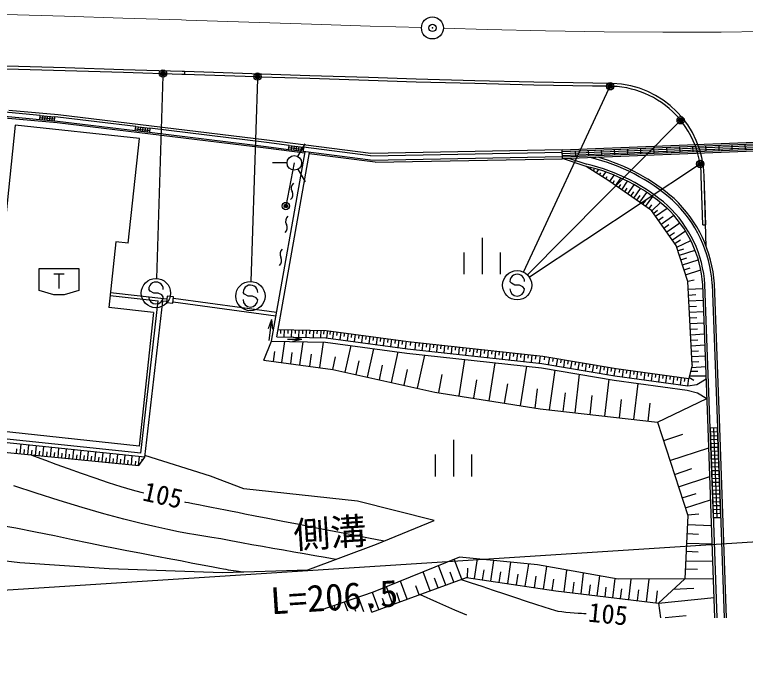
# Model space of a CAD drawing. Units: millimetres, scale not verified. Extents: x 0 to 700000, y -47500 to 447500.
# Drawn here: x 236172 to 286104, y 246165 to 290609 of the extents above; entities that cross this region are included whole.
import ezdxf
from ezdxf.enums import TextEntityAlignment as Align

# ---------------------------------------------------------------- set-up
doc = ezdxf.new("R2010")
doc.units = ezdxf.units.MM
doc.header["$LTSCALE"] = 1000
doc.header["$PDMODE"] = 32
doc.header["$PDSIZE"] = 500
doc.linetypes.add('CHAIN', pattern=[18.5, 12, -1.5, 3.5, -1.5])
doc.layers.add('作業ﾚｲﾔ1', color=7, linetype='Continuous', lineweight=25)
doc.styles.add('@ＭＳ ゴシック', font='')
doc.styles.add('ＭＳ ゴシック', font='')
doc.styles.get('@ＭＳ ゴシック').set_extended_font_data('@MS Gothic')
doc.styles.get('ＭＳ ゴシック').set_extended_font_data('MS Gothic')

msp = doc.modelspace()

# ---------------------------------------------------------------- linework, layer by layer
at = {"layer": '作業ﾚｲﾔ1', "linetype": 'CHAIN', "lineweight": 13}
for p, q in [((235581, 290609), (239579, 290497)), ((235581, 290609), (239579, 290497)), ((239579, 290497), (243577, 290374)), ((239579, 290497), (243577, 290374)), ((243577, 290374), (247575, 290246)), ((243577, 290374), (247575, 290246)), ((247575, 290246), (247890, 290235)), ((247575, 290246), (247890, 290235)), ((247890, 290235), (256462, 289957)), ((247890, 290235), (256462, 289957)), ((256462, 289957), (260460, 289829)), ((260460, 289829), (263971, 289722)), ((265470, 289679), (268457, 289597)), ((268457, 289597), (272456, 289507)), ((272456, 289507), (276456, 289443)), ((276456, 289443), (280457, 289410)), ((280457, 289410), (284460, 289416)), ((284460, 289416), (288463, 289467))]:
    msp.add_line(p, q, dxfattribs=at)
at = {"layer": '作業ﾚｲﾔ1'}
for p, q in [((235636, 286906), (239622, 286794)), ((235636, 286906), (239622, 286794)), ((235642, 287106), (239628, 286994)), ((235642, 287106), (239628, 286994)), ((235642, 287106), (239628, 286994)), ((239622, 286794), (243613, 286671)), ((239622, 286794), (243613, 286671)), ((239628, 286994), (243619, 286871)), ((239628, 286994), (243619, 286871)), ((239628, 286994), (243619, 286871)), ((243613, 286671), (247608, 286543)), ((243613, 286671), (247608, 286543)), ((243619, 286871), (247615, 286743)), ((243619, 286871), (247615, 286743)), ((243619, 286871), (247615, 286743)), ((247615, 286743), (247777, 286737)), ((247615, 286743), (247777, 286737)), ((247615, 286743), (247777, 286737)), ((247777, 286737), (247770, 286537)), ((247777, 286737), (247770, 286537)), ((247777, 286737), (256348, 286459)), ((247777, 286737), (256348, 286459)), ((247777, 286737), (256348, 286459)), ((246305, 286434), (245860, 272592)), ((247608, 286543), (247770, 286537)), ((247608, 286543), (247770, 286537)), ((247770, 286537), (252618, 286380)), ((247770, 286537), (252618, 286380)), ((252763, 286225), (252314, 272383)), ((252774, 286575), (252772, 286525)), ((252774, 286575), (252772, 286525)), ((252917, 286370), (256342, 286259)), ((252917, 286370), (256342, 286259)), ((256342, 286259), (260343, 286131)), ((256349, 286459), (260350, 286331)), ((256349, 286459), (260350, 286331)), ((256349, 286459), (260350, 286331)), ((260343, 286131), (263611, 286030)), ((260350, 286331), (263616, 286230)), ((260350, 286331), (263616, 286230)), ((260350, 286331), (263616, 286230)), ((263616, 286230), (267628, 286117)), ((263616, 286230), (267628, 286117)), ((263616, 286230), (267628, 286117)), ((267628, 286117), (271646, 286023)), ((267628, 286117), (271646, 286023)), ((267628, 286117), (271646, 286023)), ((263611, 286030), (267623, 285917)), ((267623, 285917), (271641, 285823)), ((271641, 285823), (275667, 285752)), ((271646, 286023), (275670, 285952)), ((271646, 286023), (275670, 285952)), ((271646, 286023), (275670, 285952)), ((275667, 285752), (276718, 285739)), ((275667, 285752), (276718, 285739)), ((275670, 285952), (276900, 285937)), ((275670, 285952), (276900, 285937)), ((275670, 285952), (276900, 285937)), ((270934, 273031), (276800, 285578)), ((239145, 283761), (235776, 284066)), ((237889, 283423), (237916, 283722)), ((237916, 283722), (238896, 283633)), ((238079, 283707), (238052, 283408)), ((238243, 283692), (238216, 283393)), ((238406, 283677), (238379, 283378)), ((238569, 283662), (238542, 283364)), ((238733, 283648), (238706, 283349)), ((238896, 283633), (238869, 283334)), ((253411, 282024), (239145, 283761)), ((238869, 283334), (237889, 283423)), ((237902, 283572), (238883, 283483)), ((271214, 272835), (281576, 283283)), ((236215, 283062), (234010, 262279)), ((244698, 282155), (236215, 283062)), ((244413, 282666), (244450, 282964)), ((245382, 282548), (244413, 282666)), ((244432, 282815), (245400, 282697)), ((244450, 282964), (245419, 282846)), ((244611, 282944), (244575, 282646)), ((244773, 282925), (244736, 282627)), ((244934, 282905), (244898, 282607)), ((245096, 282885), (245059, 282587)), ((245257, 282866), (245221, 282568)), ((245419, 282846), (245382, 282548)), ((243935, 275009), (244698, 282155)), ((273580, 281364), (299575, 282411)), ((273584, 281264), (298539, 282269)), ((273589, 281131), (298544, 282136)), ((260507, 281115), (253411, 282024)), ((254897, 281380), (254935, 281678)), ((254935, 281678), (255921, 281551)), ((255099, 281657), (255061, 281359)), ((255264, 281635), (255225, 281338)), ((255428, 281614), (255390, 281317)), ((255534, 280914), (256034, 281780)), ((273595, 280998), (298549, 282003)), ((298555, 281870), (273600, 280865)), ((299599, 281812), (273604, 280765)), ((282496, 281623), (282513, 281224)), ((283388, 281659), (283404, 281259)), ((284279, 281695), (284295, 281295)), ((285170, 281731), (285186, 281331)), ((286061, 281767), (286078, 281367)), ((253721, 268301), (256018, 281236)), ((254078, 268596), (256316, 281198)), ((255883, 281254), (254897, 281380)), ((254916, 281529), (255902, 281402)), ((255592, 281593), (255554, 281296)), ((255757, 281572), (255718, 281275)), ((255921, 281551), (255883, 281254)), ((260483, 280664), (255883, 281254)), ((260499, 280965), (255921, 281551)), ((273580, 281364), (260507, 281115)), ((260510, 280965), (273583, 281214)), ((273604, 280765), (273580, 281364)), ((274475, 281300), (274491, 280901)), ((275367, 281336), (275383, 280936)), ((276258, 281372), (276274, 280972)), ((277149, 281408), (277165, 281008)), ((278040, 281444), (278056, 281044)), ((278932, 281480), (278948, 281080)), ((279823, 281516), (279839, 281116)), ((280714, 281551), (280730, 281152)), ((281605, 281587), (281621, 281188)), ((260817, 280521), (256298, 281100)), ((260515, 280665), (273598, 280914)), ((260817, 280521), (273604, 280765)), ((275227, 280243), (273678, 280768)), ((274096, 280785), (275275, 280385)), ((254784, 280481), (253784, 280481)), ((255284, 280481), (254707, 277537)), ((282890, 280326), (271344, 272678)), ((276769, 279263), (275227, 280243)), ((275295, 280199), (275298, 280203)), ((275506, 280065), (275567, 280160)), ((255534, 280048), (256034, 279182)), ((275717, 279931), (275790, 280044)), ((275928, 279797), (276070, 280020)), ((276139, 279663), (276227, 279801)), ((276350, 279529), (276561, 279860)), ((276831, 279220), (277129, 279647)), ((276561, 279395), (276665, 279558)), ((279689, 277230), (276769, 279263)), ((277036, 279077), (277171, 279269)), ((277242, 278934), (277598, 279446)), ((277652, 278648), (278056, 279228)), ((283191, 276251), (283092, 279600)), ((283191, 276251), (283092, 279600)), ((283391, 276257), (283292, 279606)), ((283435, 274752), (283292, 279606)), ((283391, 276257), (283292, 279606)), ((277447, 278791), (277604, 279017)), ((277857, 278505), (278037, 278764)), ((278062, 278363), (278501, 278993)), ((278473, 278077), (278935, 278741)), ((278267, 278220), (278471, 278511)), ((278678, 277934), (278904, 278259)), ((278885, 277790), (279360, 278471)), ((279285, 277511), (279784, 278177)), ((279269, 277925), (279079, 277655)), ((279702, 277212), (280293, 277787)), ((279696, 277609), (279501, 277361)), ((281383, 274845), (279689, 277230)), ((280104, 277233), (279838, 277020)), ((279971, 276833), (280756, 277391)), ((280159, 276568), (280490, 276804)), ((280348, 276301), (281212, 276915)), ((280539, 276033), (280875, 276271)), ((280731, 275763), (281628, 276400)), ((283191, 276251), (283391, 276257)), ((283191, 276251), (283391, 276257)), ((280924, 275491), (281264, 275732)), ((281118, 275218), (282004, 275847)), ((268132, 272874), (268132, 275374)), ((281660, 275209), (281295, 274969)), ((281420, 274727), (282373, 275186)), ((243088, 275088), (242608, 270596)), ((243935, 275009), (243088, 275088)), ((282170, 272379), (281383, 274845)), ((266882, 272874), (266882, 274374)), ((269382, 272874), (269382, 274374)), ((281882, 274586), (281503, 274469)), ((281593, 274186), (282664, 274528)), ((281699, 273856), (282111, 273988)), ((281805, 273524), (282888, 273870)), ((237859, 271763), (237859, 273263)), ((237859, 273263), (240559, 273263)), ((240559, 273263), (240559, 271763)), ((281912, 273188), (282332, 273322)), ((282020, 272849), (283057, 273180)), ((238859, 272895), (239559, 272895)), ((239209, 271895), (239209, 272895)), ((270115, 272266), (270016, 272384)), ((270360, 272127), (270115, 272266)), ((270661, 272124), (270360, 272127)), ((282596, 272476), (282170, 272379)), ((282477, 266696), (282170, 272379)), ((283841, 272206), (284200, 262379)), ((238859, 271463), (237859, 271763)), ((240559, 271763), (239559, 271463)), ((245433, 271733), (245333, 271851)), ((245678, 271593), (245433, 271733)), ((251886, 271524), (251787, 271642)), ((270906, 272012), (270661, 272124)), ((271012, 271876), (270906, 272012)), ((282199, 271857), (283201, 271911)), ((239559, 271463), (238859, 271463)), ((242696, 271421), (245991, 271069)), ((242718, 271620), (246576, 271208)), ((245979, 271591), (245678, 271593)), ((246224, 271479), (245979, 271591)), ((246330, 271343), (246224, 271479)), ((246594, 271379), (246549, 270951)), ((247032, 271332), (246594, 271379)), ((246986, 270905), (247032, 271332)), ((247022, 271243), (254072, 270279)), ((252131, 271384), (251886, 271524)), ((252432, 271382), (252131, 271384)), ((252677, 271270), (252432, 271382)), ((252783, 271134), (252677, 271270)), ((282220, 271459), (282718, 271485)), ((244789, 260660), (245991, 271069)), ((245059, 260380), (246290, 271037)), ((246555, 271009), (246290, 271037)), ((246549, 270951), (246986, 270905)), ((246996, 270994), (254029, 270033)), ((282242, 271063), (283230, 271117)), ((282263, 270670), (282754, 270697)), ((245660, 270270), (242608, 270596)), ((245660, 270270), (244684, 261138)), ((282284, 270281), (283259, 270333)), ((253717, 269788), (253490, 269161)), ((253717, 269788), (253545, 268355)), ((253717, 269788), (253788, 269125)), ((282305, 269893), (282789, 269919)), ((282326, 269509), (283287, 269561)), ((282346, 269127), (282824, 269153)), ((254336, 269092), (254332, 268842)), ((254586, 269088), (254578, 268588)), ((254836, 269084), (254832, 268834)), ((255086, 269080), (255078, 268580)), ((255336, 269076), (255332, 268826)), ((255586, 269072), (255578, 268572)), ((255836, 269068), (255832, 268818)), ((256086, 269064), (256078, 268564)), ((256336, 269060), (256332, 268810)), ((256586, 269056), (256578, 268556)), ((256836, 269052), (256832, 268802)), ((257086, 269048), (257078, 268548)), ((257306, 268794), (257317, 269044)), ((257544, 269031), (257492, 268534)), ((257733, 268767), (257759, 269002)), ((257962, 268974), (257895, 268479)), ((258210, 268941), (258176, 268693)), ((258458, 268907), (258391, 268412)), ((258705, 268874), (258672, 268626)), ((258953, 268840), (258886, 268345)), ((259201, 268807), (259167, 268559)), ((259449, 268773), (259382, 268278)), ((259696, 268740), (259663, 268492)), ((259944, 268706), (259877, 268211)), ((260192, 268673), (260158, 268425)), ((260440, 268639), (260373, 268144)), ((282367, 268747), (283315, 268799)), ((253193, 267013), (253721, 268301)), ((254431, 266848), (254624, 268287)), ((255799, 268425), (254817, 268432)), ((255799, 268425), (255148, 268279)), ((255799, 268425), (255150, 268579)), ((255669, 266682), (255881, 268267)), ((257032, 266500), (257266, 268245)), ((260687, 268605), (260654, 268358)), ((260935, 268572), (260868, 268076)), ((261183, 268538), (261149, 268291)), ((261431, 268505), (261364, 268009)), ((261678, 268471), (261645, 268224)), ((261926, 268438), (261859, 267942)), ((262174, 268404), (262140, 268156)), ((262422, 268371), (262355, 267875)), ((262669, 268337), (262636, 268089)), ((262917, 268304), (262850, 267808)), ((263216, 268015), (263246, 268264)), ((263563, 268229), (263509, 267732)), ((263812, 268202), (263785, 267954)), ((264060, 268175), (264006, 267678)), ((264309, 268148), (264282, 267900)), ((282387, 268371), (282858, 268396)), ((258765, 266192), (259167, 268004)), ((260291, 265853), (260722, 267793)), ((264557, 268121), (264503, 267624)), ((264806, 268094), (264779, 267846)), ((265054, 268067), (265000, 267570)), ((265303, 268040), (265276, 267791)), ((265551, 268013), (265497, 267516)), ((265800, 267986), (265773, 267737)), ((266048, 267959), (265994, 267462)), ((266297, 267932), (266270, 267683)), ((266545, 267905), (266491, 267408)), ((266794, 267878), (266767, 267629)), ((267043, 267851), (266989, 267354)), ((267291, 267824), (267264, 267575)), ((267540, 267797), (267486, 267300)), ((267788, 267770), (267761, 267521)), ((268037, 267743), (267983, 267246)), ((268285, 267716), (268258, 267467)), ((268534, 267689), (268480, 267192)), ((268782, 267662), (268755, 267413)), ((269031, 267635), (268977, 267138)), ((282407, 267997), (283342, 268047)), ((282427, 267625), (282892, 267650)), ((253855, 266925), (253947, 267611)), ((255035, 266767), (255136, 267522)), ((256334, 266593), (256446, 267424)), ((257909, 266382), (258090, 267233)), ((261925, 265491), (262386, 267568)), ((263691, 265098), (264192, 267356)), ((269279, 267608), (269252, 267359)), ((269528, 267581), (269474, 267084)), ((269776, 267554), (269749, 267305)), ((270025, 267527), (269971, 267030)), ((270274, 267500), (270246, 267251)), ((270522, 267473), (270468, 266976)), ((270771, 267446), (270744, 267197)), ((271019, 267419), (270965, 266921)), ((271268, 267392), (271241, 267143)), ((271516, 267365), (271462, 266867)), ((271760, 267079), (271799, 267334)), ((272074, 267304), (272009, 266808)), ((272368, 267022), (272410, 267259)), ((272718, 267207), (272633, 266714)), ((272956, 266923), (272994, 267160)), ((282447, 267256), (283369, 267306)), ((253193, 267013), (257909, 266382)), ((259515, 266026), (259723, 266963)), ((261094, 265675), (261317, 266679)), ((266543, 264569), (266941, 267057)), ((268595, 264240), (269010, 266832)), ((273259, 267115), (273176, 266622)), ((273506, 267074), (273464, 266827)), ((273752, 267032), (273669, 266539)), ((273999, 266990), (273957, 266744)), ((274245, 266949), (274162, 266456)), ((274492, 266907), (274450, 266661)), ((274738, 266865), (274655, 266372)), ((274985, 266824), (274943, 266577)), ((275231, 266782), (275148, 266289)), ((275478, 266740), (275436, 266494)), ((275724, 266699), (275641, 266206)), ((275971, 266657), (275929, 266410)), ((282477, 266696), (282231, 265758)), ((282467, 266890), (282925, 266915)), ((257909, 266382), (264880, 264834)), ((262788, 265299), (263028, 266378)), ((270733, 263898), (271165, 266598)), ((273073, 266336), (272706, 263612)), ((276217, 266615), (276134, 266122)), ((276464, 266574), (276422, 266327)), ((276710, 266532), (276627, 266039)), ((276957, 266490), (276915, 266244)), ((277203, 266448), (277120, 265955)), ((277502, 266406), (277469, 266158)), ((277750, 266372), (277682, 265876)), ((277998, 266338), (277964, 266090)), ((278246, 266304), (278178, 265808)), ((278493, 266270), (278459, 266022)), ((278741, 266236), (278673, 265741)), ((278989, 266202), (278955, 265954)), ((279236, 266168), (279168, 265673)), ((282858, 266237), (282355, 266230)), ((282428, 266510), (283396, 266567)), ((265153, 264791), (265385, 266040)), ((267559, 264406), (267762, 265676)), ((274465, 263413), (274763, 266050)), ((276507, 263182), (276792, 265707)), ((279484, 266134), (279450, 265886)), ((279732, 266100), (279664, 265605)), ((279979, 266066), (279945, 265819)), ((280227, 266032), (280159, 265537)), ((280475, 265998), (280441, 265751)), ((280722, 265964), (280654, 265469)), ((280970, 265930), (280936, 265683)), ((281218, 265897), (281150, 265401)), ((281465, 265863), (281431, 265615)), ((281713, 265829), (281645, 265333)), ((281961, 265795), (281927, 265547)), ((282208, 265761), (282141, 265265)), ((282589, 265624), (282249, 265825)), ((282281, 265947), (283419, 265940)), ((269653, 264071), (269865, 265394)), ((278489, 262958), (278768, 265425)), ((264880, 264834), (272080, 263683)), ((271885, 265062), (271714, 263741)), ((273780, 264778), (273627, 263508)), ((275497, 263297), (275643, 264586)), ((277503, 263070), (277643, 264315)), ((280093, 262777), (283476, 264384)), ((272080, 263683), (280093, 262777)), ((279466, 262848), (279605, 264070)), ((280093, 262777), (282182, 256412)), ((244684, 261138), (234010, 262279)), ((284200, 262379), (283700, 262361)), ((283700, 262361), (284159, 249416)), ((284167, 256265), (283950, 262370)), ((284200, 262379), (284660, 249415)), ((284417, 256274), (284200, 262379)), ((244789, 260660), (233511, 261839)), ((281800, 261931), (280509, 261509)), ((284209, 262114), (283710, 262096)), ((284219, 261848), (283719, 261830)), ((230907, 261168), (244650, 259808)), ((245059, 260380), (233236, 261617)), ((236554, 260609), (236619, 261263)), ((237075, 260558), (237140, 261208)), ((237594, 260506), (237659, 261154)), ((266173, 259061), (266173, 261561)), ((284228, 261583), (283729, 261565)), ((284238, 261317), (283738, 261300)), ((236293, 260635), (236325, 260963)), ((236815, 260583), (236847, 260910)), ((237335, 260532), (237367, 260857)), ((237853, 260481), (237885, 260804)), ((238111, 260455), (238175, 261100)), ((238369, 260430), (238400, 260752)), ((238625, 260404), (238689, 261046)), ((238882, 260379), (238913, 260699)), ((239137, 260354), (239201, 260993)), ((239393, 260328), (239424, 260647)), ((239647, 260303), (239710, 260940)), ((240155, 260253), (240217, 260887)), ((240660, 260203), (240722, 260834)), ((241163, 260153), (241225, 260781)), ((241663, 260104), (241725, 260729)), ((242162, 260055), (242223, 260677)), ((280952, 260160), (283596, 261027)), ((284247, 261052), (283747, 261034)), ((284257, 260786), (283757, 260769)), ((239901, 260278), (239933, 260596)), ((240407, 260228), (240439, 260544)), ((240911, 260178), (240943, 260493)), ((241413, 260129), (241444, 260442)), ((241913, 260079), (241944, 260391)), ((242411, 260030), (242441, 260340)), ((242659, 260005), (242721, 260625)), ((242908, 259981), (242939, 260290)), ((243157, 259956), (243218, 260573)), ((243406, 259932), (243436, 260239)), ((243654, 259907), (243715, 260521)), ((243903, 259882), (243934, 260189)), ((244152, 259858), (244212, 260469)), ((244640, 259809), (244709, 260417)), ((244650, 259808), (245059, 260380)), ((244854, 260254), (244831, 260062)), ((249550, 259079), (245073, 260503)), ((264923, 259061), (264923, 260561)), ((267423, 259061), (267423, 260561)), ((284266, 260521), (283766, 260503)), ((284275, 260256), (283776, 260238)), ((244431, 260121), (244402, 259833)), ((284285, 259990), (283785, 259972)), ((284294, 259725), (283794, 259707)), ((155666, 246165), (360100, 259343)), ((281263, 259212), (282448, 259600)), ((284304, 259459), (283804, 259442)), ((284313, 259194), (283813, 259176)), ((251836, 258230), (249550, 259079)), ((281542, 258362), (283667, 259059)), ((284322, 258928), (283823, 258911)), ((284332, 258663), (283832, 258645)), ((259590, 257382), (251836, 258230)), ((284341, 258398), (283842, 258380)), ((281792, 257600), (282744, 257912)), ((284351, 258132), (283851, 258114)), ((284360, 257867), (283860, 257849)), ((264846, 256054), (259590, 257382)), ((282016, 256917), (283723, 257477)), ((284369, 257601), (283870, 257584)), ((284379, 257336), (283879, 257318)), ((284388, 257071), (283889, 257053)), ((284398, 256805), (283898, 256787)), ((282182, 256412), (281971, 252074)), ((282916, 256500), (282182, 256416)), ((284407, 256540), (283907, 256522)), ((283917, 256257), (284417, 256274)), ((260906, 254443), (264846, 256054)), ((282151, 255793), (283778, 255714)), ((282897, 255101), (282120, 255155)), ((256196, 252684), (260906, 254443)), ((282089, 254514), (283803, 254457)), ((230976, 253829), (236533, 253188)), ((282882, 253899), (282061, 253942)), ((236533, 253188), (242637, 252771)), ((266573, 253561), (260682, 251169)), ((266718, 252050), (266214, 253416)), ((271895, 253027), (266573, 253561)), ((267589, 252089), (267793, 253439)), ((268702, 251921), (268914, 253326)), ((269861, 251747), (270081, 253209)), ((282031, 253313), (283872, 253287)), ((242637, 252771), (250384, 252499)), ((250384, 252499), (256196, 252684)), ((265633, 251650), (265142, 252980)), ((267109, 252811), (267094, 252164)), ((268140, 252006), (268244, 252695)), ((271067, 251565), (271296, 253087)), ((277417, 252054), (271895, 253027)), ((272302, 251379), (272533, 252915)), ((273726, 251182), (273904, 252673)), ((282843, 252704), (282002, 252729)), ((263741, 250952), (267045, 252171)), ((264576, 251260), (264097, 252556)), ((266172, 251849), (265923, 252523)), ((267045, 252171), (273157, 251250)), ((269276, 251835), (269384, 252552)), ((270458, 251657), (270570, 252403)), ((271687, 251471), (271804, 252247)), ((274880, 251044), (275050, 252471)), ((275985, 250912), (276148, 252278)), ((263001, 250682), (262548, 251927)), ((265101, 251454), (264859, 252110)), ((272910, 251287), (273025, 252047)), ((274309, 251112), (274396, 251842)), ((275439, 250978), (275522, 251676)), ((277042, 250786), (277198, 252093)), ((281971, 252074), (277417, 252054)), ((278136, 250656), (278303, 252058)), ((279347, 250511), (279532, 252064)), ((280166, 250414), (281971, 252074)), ((281971, 252087), (283915, 252091)), ((260682, 251169), (257028, 249919)), ((262013, 250323), (261573, 251531)), ((263817, 250980), (263593, 251598)), ((273157, 251250), (280166, 250414)), ((276519, 250849), (276599, 251517)), ((277575, 250723), (277654, 251389)), ((278726, 250585), (278814, 251323)), ((280000, 250433), (280097, 251250)), ((282582, 251409), (281171, 251339)), ((260038, 249823), (259674, 250824)), ((260583, 249802), (263741, 250952)), ((261053, 249973), (260625, 251150)), ((261529, 250147), (261313, 250742)), ((262503, 250501), (262280, 251114)), ((280166, 250414), (283960, 250810)), ((258093, 249884), (258039, 250265)), ((258940, 249857), (258708, 250493)), ((260583, 249802), (260367, 250395)), ((280166, 250414), (280303, 249410)), ((257177, 249914), (257169, 249967)), ((259491, 249840), (259412, 250058)), ((282047, 249545), (280629, 249410))]:
    msp.add_line(p, q, dxfattribs=at)
for points in [[(256000, 281138), (253343, 281478), (239087, 283214), (235732, 283518), (228353, 284029), (224442, 284144)], [(237916, 283722), (235764, 283917), (230347, 284292)], [(237889, 283423), (235740, 283618), (230326, 283993)], [(244450, 282964), (239129, 283612), (238896, 283633)], [(244413, 282666), (239097, 283313), (238869, 283334)], [(254935, 281678), (253392, 281875), (245419, 282846)], [(254897, 281380), (253355, 281578), (245382, 282548)], [(284009, 249415), (283550, 262356), (283191, 272182)], [(283917, 256257), (283700, 262361), (283341, 272188)], [(284810, 249417), (284350, 262384), (283991, 272212)], [(254167, 269094), (257467, 269042), (263073, 268282), (272273, 267282), (277263, 266438), (282231, 265758)], [(253721, 268301), (257407, 268242), (262976, 267488), (272163, 266489), (277142, 265648), (282123, 264965)], [(254078, 268596), (257429, 268542), (263012, 267786), (272204, 266787), (277187, 265944), (282163, 265262)], [(282163, 265262), (282786, 265349), (283426, 265746)], [(282123, 264965), (282825, 264768), (283476, 264384)], [(245006, 257921), (244823, 257972), (244221, 258139), (243450, 258367), (242586, 258643), (241670, 258950), (240743, 259271), (239846, 259589), (239020, 259887), (238306, 260149), (237745, 260357), (237379, 260494), (237248, 260543)], [(258110, 253398), (257394, 253525), (256680, 253651), (255967, 253775), (255254, 253899), (254541, 254024), (253826, 254150), (253109, 254277), (252389, 254407), (251665, 254540), (250936, 254677), (250255, 254801), (249652, 254902), (249095, 254992), (248550, 255079), (247982, 255175), (247359, 255290), (246646, 255435), (245810, 255619), (244817, 255854), (243633, 256149), (242265, 256518), (240777, 256951), (239221, 257427), (237651, 257923), (236120, 258417)], [(261414, 254650), (260358, 254856), (259212, 255079), (258016, 255311), (256806, 255546), (255623, 255776), (254503, 255994), (253485, 256193), (252607, 256365), (251907, 256503), (251424, 256600), (251029, 256680), (250583, 256768), (250108, 256862), (249626, 256956), (249158, 257047), (248726, 257130), (248352, 257202), (248058, 257259), (247866, 257296), (247797, 257309)], [(234900, 255789), (236263, 255551), (237605, 255292), (238899, 255027), (240117, 254768), (241233, 254528), (242218, 254321), (243047, 254159), (243842, 254013), (244722, 253848), (245649, 253672), (246588, 253493), (247503, 253317), (248357, 253152), (249115, 253006), (249740, 252886), (250197, 252799), (250448, 252753), (250598, 252728), (250766, 252701), (250946, 252674), (251129, 252646), (251306, 252620), (251470, 252596), (251612, 252575), (251723, 252559), (251796, 252549), (251822, 252545)], [(266681, 252037), (267357, 251812), (268093, 251566), (268863, 251308), (269641, 251046), (270402, 250791), (271121, 250551), (271772, 250336), (272328, 250154), (272765, 250016), (273057, 249930), (273289, 249878), (273554, 249835), (273837, 249800), (274127, 249772), (274408, 249751), (274669, 249735), (274895, 249724), (275073, 249718), (275190, 249714), (275232, 249713)], [(263878, 251002), (264998, 250506), (266238, 249969), (267055, 249621)]]:
    msp.add_lwpolyline(points, dxfattribs=at)
for centre, radius in [((264720, 289699), 750), ((246310, 286584), 150), ((246310, 286584), 120), ((246310, 286584), 90), ((246310, 286584), 60), ((246310, 286584), 30), ((252768, 286375), 150), ((252768, 286375), 120), ((252768, 286375), 90), ((252768, 286375), 60), ((252768, 286375), 30), ((276863, 285714), 150), ((276863, 285714), 120), ((276863, 285714), 90), ((276863, 285714), 60), ((276863, 285714), 30), ((281682, 283390), 150), ((281682, 283390), 120), ((281682, 283390), 90), ((281682, 283390), 60), ((281682, 283390), 30), ((255284, 280481), 500), ((283015, 280409), 150), ((283015, 280409), 120), ((283015, 280409), 90), ((283015, 280409), 60), ((283015, 280409), 30), ((254707, 277537), 125), ((254707, 277537), 62.5), ((270510, 272125), 1000), ((245828, 271592), 1000), ((252281, 271383), 1000)]:
    msp.add_circle(centre, radius, dxfattribs=at)
for centre, radius, start, end in [((276795, 279414), 6300, 40.4932, 88.0104), ((276795, 279414), 6500, 1.6902, 88.0524), ((276795, 279414), 6500, 1.6902, 88.0524), ((276795, 279414), 6500, 1.6902, 88.0524), ((276795, 279414), 6300, 10.4527, 37.7647), ((276795, 279414), 6300, 10.4527, 37.7647), ((272460, 268080), 13124, 48.6472, 76.5184), ((272460, 268080), 13274, 48.6471, 74.3704), ((272460, 268080), 12474, 48.6472, 77.1841), ((272460, 268080), 12624, 48.6471, 77.1842), ((276795, 279414), 6300, 1.6902, 7.7243), ((276795, 279414), 6300, 1.6902, 7.7243), ((255527, 278758), 458, 131.7442, 208.9665), ((254727, 278315), 458, 311.7445, 28.9651), ((275200, 271620), 8661, 3.8794, 46.7775), ((275200, 271620), 8811, 3.8794, 46.7775), ((275200, 271620), 8011, 3.8794, 46.7774), ((275200, 271620), 8161, 3.8794, 46.7774), ((255144, 276507), 458, 131.7442, 208.9665), ((254344, 276064), 458, 311.7445, 28.9651), ((254762, 274255), 458, 131.7442, 208.9665), ((253961, 273812), 458, 311.7442, 28.9665), ((270516, 272380), 500, 359.5549, 179.5549), ((245833, 271847), 500, 359.5549, 179.5549), ((252287, 271638), 500, 359.5549, 179.5549), ((270512, 271880), 500, 179.5549, 359.5549), ((245830, 271347), 500, 179.5549, 359.5549), ((252283, 271138), 500, 179.5549, 359.5549)]:
    msp.add_arc(centre, radius, start, end, dxfattribs=at)
for p in [(264720, 289699), (246310, 286584), (252768, 286375), (276863, 285714), (281682, 283390), (283015, 280409), (254707, 277537)]:
    msp.add_point(p, dxfattribs=at)

# ---------------------------------------------------------------- texts
at = {"layer": '作業ﾚｲﾔ1', "style": 'ＭＳ ゴシック'}
for rotation, p in [(347.606, (244760, 257053)), (354.298, (275280, 248761))]:
    msp.add_text('105', height=1320, rotation=rotation, dxfattribs=at).set_placement(p, align=Align.BOTTOM_LEFT)
msp.add_text('側溝', height=1833, rotation=3.688, dxfattribs=at).set_placement((257819, 253752), align=Align.BOTTOM_CENTER)
at = {"layer": '作業ﾚｲﾔ1', "style": '@ＭＳ ゴシック'}
msp.add_text('L=206.5', height=1833, rotation=3.688, dxfattribs=at).set_placement((257947, 251756), align=Align.TOP_CENTER)

doc.saveas('drawing.dxf')
